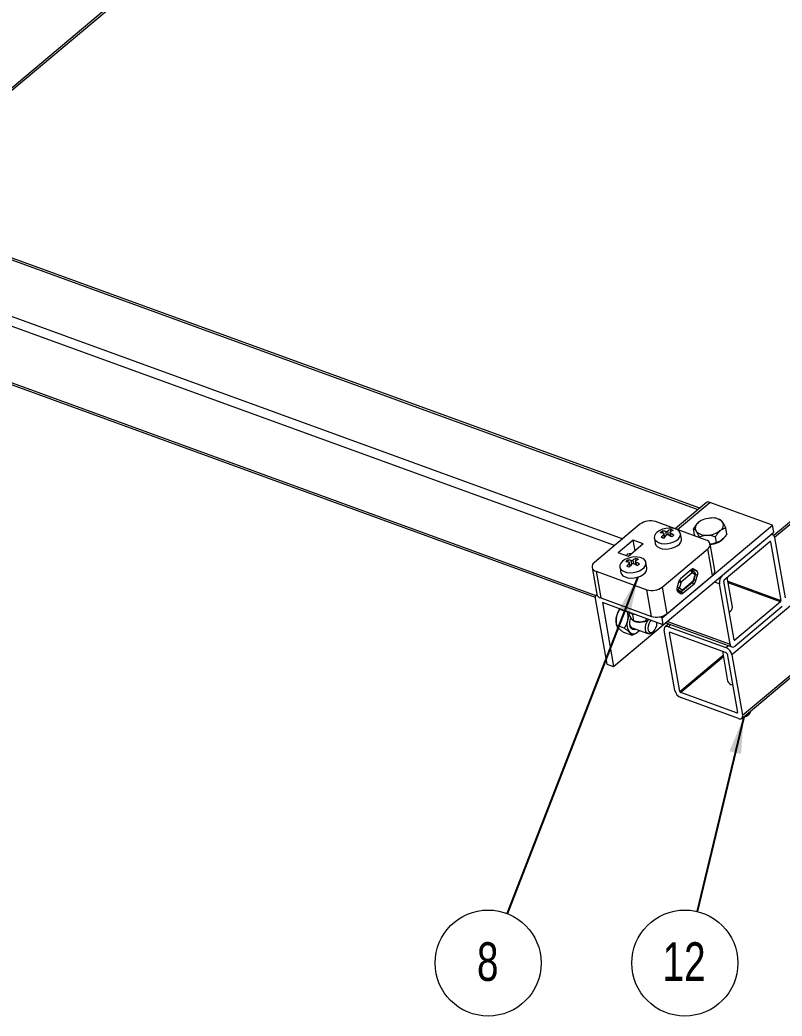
# Model space of a CAD drawing. Header units: millimetres. Extents: x 15 to 589, y 5 to 415.
# Drawn here: x 175.9 to 245, y 71.1 to 161.4 of the extents above; entities that cross this region are included whole.
import ezdxf

# ---------------------------------------------------------------- set-up
doc = ezdxf.new("R2010")
doc.units = ezdxf.units.MM
doc.styles.add('SLDTEXTSTYLE0', font='TXT', dxfattribs={"width": 0.75})
doc.dimstyles.new('SLDDIMSTYLE0', dxfattribs={"dimtxt": 0.18, "dimasz": 3.302, "dimexe": 0, "dimexo": 0.0625, "dimgap": 0, "dimtad": 0, "dimtih": 1, "dimtoh": 1, "dimdec": 0, "dimrnd": 1e-09, "dimzin": 0, "dimdsep": 46, "dimtxsty": 'Standard', "dimsah": 1, "dimcen": 0.09, "dimadec": 0, "dimazin": 0, "dimtfac": 3.302, "dimtdec": 0, "dimtofl": 0, "dimtmove": 0, "dimatfit": 3, "dimfxl": 1, "dimfrac": 2, "dimtolj": 1, "dimtzin": 0, "dimarcsym": 0})

# ---------------------------------------------------------------- blocks, each defined once
blk = doc.blocks.new('SW_NOTE_11')
at = {"color": 0, "linetype": 'Continuous', "lineweight": 0}
blk.add_circle((-1.119, -4.674), 4.806, dxfattribs=at)
at = {"color": 0, "linetype": 'Continuous', "lineweight": 0, "insert": (-1.189, -2.791), "char_height": 3.5, "attachment_point": 2, "style": 'SLDTEXTSTYLE0'}
blk.add_mtext('12', dxfattribs=at)
blk = doc.blocks.new('SW_NOTE_12')
at = {"color": 0, "linetype": 'Continuous', "lineweight": 0}
blk.add_circle((-1.738, -4.48), 4.806, dxfattribs=at)
at = {"color": 0, "linetype": 'Continuous', "lineweight": 0, "insert": (-1.774, -2.597), "char_height": 3.5, "attachment_point": 2, "style": 'SLDTEXTSTYLE0'}
blk.add_mtext('8', dxfattribs=at)

msp = doc.modelspace()

# ---------------------------------------------------------------- linework, layer by layer
at = {"color": 7, "linetype": 'Continuous', "lineweight": 15}
for p, q in [((390.56, 229.818), (240.456, 103.854)), ((379.823, 228.422), (244.257, 114.658)), ((241.346, 98.095), (391.449, 224.058)), ((241.42, 98.387), (391.524, 224.351)), ((173.655, 153.769), (243.345, 212.251)), ((237.539, 117.143), (166.576, 142.971)), ((161.467, 133.32), (228.061, 109.082)), ((238.149, 117.655), (235.319, 115.281)), ((244.128, 115.612), (238.45, 117.678)), ((232.123, 115.692), (227.995, 112.228)), ((238.119, 114.262), (233.515, 115.937)), ((234.121, 107.214), (244.128, 115.612)), ((239.374, 116.108), (239.219, 116.164)), ((244.241, 114.968), (244.128, 115.612)), ((234.184, 114.895), (234.151, 115.082)), ((234.234, 106.571), (244.241, 114.968)), ((234.359, 114.533), (234.305, 114.839)), ((234.821, 114.927), (234.876, 114.618)), ((234.922, 115.024), (234.89, 115.21)), ((235.873, 114.363), (235.788, 114.846)), ((237.061, 114.76), (236.968, 115.289)), ((237.13, 114.622), (237.061, 114.76)), ((239.995, 114.822), (239.902, 115.351)), ((244.156, 114.735), (244.021, 114.784)), ((231.502, 114.247), (230.151, 113.114)), ((232.422, 113.912), (231.071, 112.779)), ((232.422, 113.912), (231.502, 114.247)), ((231.672, 113.282), (231.502, 114.247)), ((233.425, 114.429), (233.51, 113.947)), ((237.504, 114.486), (237.496, 114.532)), ((238.904, 111.498), (238.479, 113.911)), ((238.48, 113.902), (238.71, 113.907)), ((239.056, 114.034), (238.71, 113.907)), ((239.056, 114.034), (238.963, 114.563)), ((239.312, 114.112), (239.547, 114.309)), ((239.547, 114.309), (239.781, 114.506)), ((239.613, 111.084), (243.866, 114.653)), ((239.76, 110.655), (243.888, 114.119)), ((243.965, 114.091), (244.9, 108.784)), ((244.326, 114.486), (245.29, 109.018)), ((231.071, 112.779), (230.151, 113.114)), ((234.133, 109.994), (238.261, 113.458)), ((238.686, 111.045), (238.261, 113.458)), ((231.041, 112.266), (231.009, 112.449)), ((231.235, 111.893), (231.179, 112.208)), ((231.693, 112.309), (231.746, 112.009)), ((231.778, 112.398), (231.745, 112.589)), ((232.746, 111.739), (232.661, 112.221)), ((227.777, 111.775), (228.203, 109.363)), ((228.137, 111.424), (232.741, 109.748)), ((228.137, 111.424), (228.562, 109.011)), ((230.298, 111.805), (230.383, 111.322)), ((236.792, 111.578), (235.801, 110.747)), ((236.844, 111.281), (235.853, 110.45)), ((236.774, 111.529), (236.745, 111.539)), ((236.817, 111.507), (236.772, 111.526)), ((237.064, 111.346), (236.817, 111.507)), ((237.108, 111.122), (236.861, 111.284)), ((236.979, 110.611), (237.113, 111.093)), ((237.26, 111.457), (237.013, 111.619)), ((237.019, 110.614), (237.153, 111.095)), ((234.558, 107.581), (238.686, 111.045)), ((235.624, 110.454), (235.49, 109.972)), ((235.84, 110.428), (235.706, 109.946)), ((235.95, 109.661), (236.941, 110.492)), ((235.975, 109.758), (236.966, 110.589)), ((236.028, 109.461), (237.018, 110.292)), ((237.195, 110.586), (237.329, 111.067)), ((240.286, 104.819), (239.323, 110.287)), ((240.647, 105.215), (239.712, 110.522)), ((240.507, 108.175), (240.03, 110.881)), ((228.214, 109.318), (228.142, 109.258)), ((233.166, 107.336), (232.741, 109.748)), ((234.133, 109.994), (234.558, 107.581)), ((235.723, 109.63), (235.476, 109.792)), ((235.477, 109.717), (235.739, 109.622)), ((235.559, 109.582), (235.807, 109.42)), ((235.711, 109.917), (235.959, 109.755)), ((228.067, 108.966), (229.116, 103.016)), ((228.562, 109.011), (233.166, 107.336)), ((234.234, 106.571), (228.71, 108.582)), ((228.71, 108.582), (229.73, 102.792)), ((244.852, 108.651), (240.724, 105.187)), ((230.29, 107.968), (230.305, 108.001)), ((230.979, 107.718), (230.29, 107.968)), ((231.027, 107.738), (230.979, 107.718)), ((231.105, 107.71), (231.139, 107.513)), ((231.396, 107.595), (231.45, 107.487)), ((231.45, 107.487), (231.607, 107.547)), ((231.45, 107.487), (231.548, 106.931)), ((245, 108.221), (240.747, 104.652)), ((229.73, 102.792), (234.233, 106.571)), ((229.976, 106.691), (230.005, 106.529)), ((231.547, 106.932), (231.665, 106.889)), ((232.643, 107.15), (232.677, 106.957)), ((234.121, 107.214), (233.901, 107.294)), ((234.234, 106.571), (234.121, 107.214)), ((234.723, 106.657), (234.393, 106.381)), ((234.454, 106.755), (240.456, 104.57)), ((230.694, 106.278), (230.005, 106.529)), ((231.347, 105.627), (230.658, 105.878)), ((231.413, 106.295), (232.848, 105.772)), ((231.971, 105.965), (232.069, 106.056)), ((233.235, 105.881), (233.335, 105.965)), ((235.282, 100.621), (234.318, 106.089)), ((234.693, 106.404), (239.911, 104.505)), ((235.728, 100.534), (234.793, 105.841)), ((234.855, 105.893), (239.919, 104.05)), ((239.588, 104.171), (240.065, 101.464)), ((240.01, 103.942), (240.946, 98.635)), ((229.116, 103.016), (229.73, 102.792)), ((240.456, 103.854), (241.42, 98.387)), ((240.883, 98.582), (235.819, 100.425)), ((241.045, 98.072), (235.827, 99.971)), ((241.882, 98.369), (241.983, 98.453))]:
    msp.add_line(p, q, dxfattribs=at)
at = {"color": 8, "linetype": 'Continuous', "lineweight": 15}
for p, q in [((380.013, 228.353), (244.326, 114.487)), ((171.604, 152.277), (243.358, 212.491)), ((237.383, 117.013), (166.421, 142.841)), ((161, 139.697), (230.559, 114.38)), ((229.809, 113.75), (160.856, 138.847)), ((161.373, 133.541), (228.128, 109.245)), ((235.51, 115.211), (238.45, 117.678)), ((234.329, 114.498), (234.279, 114.78)), ((234.511, 114.698), (234.452, 115.033)), ((234.62, 115.062), (234.679, 114.725)), ((234.865, 114.881), (234.915, 114.595)), ((243.965, 114.091), (243.888, 114.119)), ((231.207, 111.859), (231.155, 112.151)), ((231.378, 112.059), (231.317, 112.406)), ((231.484, 112.438), (231.542, 112.107)), ((231.739, 112.262), (231.788, 111.986)), ((236.838, 111.611), (237.26, 111.457)), ((237.013, 111.619), (236.955, 111.64)), ((237.329, 111.067), (237.158, 111.13)), ((237.018, 110.292), (236.798, 110.372)), ((237.028, 110.646), (237.195, 110.586)), ((239.323, 110.287), (238.862, 110.455)), ((240.091, 110.534), (244.9, 108.784)), ((244.852, 108.651), (240.119, 110.373)), ((235.476, 109.792), (235.467, 109.798)), ((235.467, 109.794), (235.476, 109.792)), ((235.723, 109.63), (235.476, 109.72)), ((235.499, 109.653), (236.028, 109.461)), ((234.609, 106.886), (240.286, 104.819)), ((234.913, 106.588), (234.693, 106.404)), ((234.855, 105.893), (234.793, 105.841)), ((240.647, 105.215), (240.724, 105.187)), ((239.911, 104.505), (240.131, 104.689)), ((235.728, 100.534), (239.649, 103.824)), ((239.677, 103.663), (235.819, 100.425)), ((240.883, 98.582), (240.946, 98.635))]:
    msp.add_line(p, q, dxfattribs=at)
at = {"color": 7, "linetype": 'Continuous', "lineweight": 15, "flags": 128}
for points in [[(233.69, 114.976), (233.531, 114.809), (233.439, 114.632), (233.421, 114.455), (233.477, 114.289), (233.604, 114.145), (233.794, 114.032), (234.036, 113.957), (234.313, 113.925), (234.608, 113.938), (234.903, 113.994), (235.18, 114.091), (235.421, 114.222), (235.61, 114.38), (235.737, 114.553), (235.792, 114.732), (235.773, 114.905), (235.681, 115.061), (235.521, 115.191), (235.303, 115.285), (235.042, 115.339), (234.754, 115.349), (234.456, 115.314), (234.168, 115.237), (233.907, 115.122), (233.69, 114.976)], [(233.51, 113.947), (233.562, 113.806), (233.689, 113.663), (233.879, 113.55), (234.121, 113.475), (234.398, 113.443), (234.693, 113.455), (234.988, 113.512), (235.265, 113.609), (235.506, 113.74), (235.695, 113.897), (235.822, 114.071), (235.877, 114.25), (235.873, 114.363)], [(230.857, 112.856), (230.89, 112.895), (231.02, 113.004), (231.153, 113.05), (231.271, 113.026), (231.321, 112.988)], [(230.542, 112.334), (230.39, 112.165), (230.306, 111.987), (230.297, 111.811), (230.361, 111.647), (230.496, 111.506), (230.692, 111.397), (230.938, 111.327), (231.218, 111.3), (231.515, 111.318), (231.809, 111.379), (232.082, 111.48), (232.318, 111.615), (232.501, 111.775), (232.62, 111.949), (232.667, 112.128), (232.639, 112.3), (232.539, 112.453), (232.372, 112.579), (232.149, 112.669), (231.884, 112.718), (231.593, 112.723), (231.295, 112.683), (231.009, 112.601), (230.753, 112.482), (230.542, 112.334)], [(230.383, 111.322), (230.446, 111.165), (230.581, 111.024), (230.777, 110.915), (231.023, 110.845), (231.303, 110.817), (231.6, 110.835), (231.894, 110.897), (232.167, 110.998), (232.403, 111.132), (232.586, 111.292), (232.705, 111.467), (232.752, 111.646), (232.746, 111.739)], [(235.74, 109.622), (235.737, 109.623), (235.723, 109.63)], [(231.77, 106.165), (231.749, 106.155), (231.583, 106.117), (231.433, 106.151), (231.312, 106.255), (231.23, 106.42), (231.192, 106.633), (231.203, 106.877), (231.261, 107.131), (231.29, 107.214)], [(233.235, 105.881), (233.159, 105.825), (233.007, 105.762), (232.865, 105.767), (232.745, 105.839), (232.659, 105.972), (232.614, 106.153), (232.615, 106.368), (232.66, 106.597), (232.746, 106.819), (232.855, 107.001)], [(233.13, 106.973), (233.022, 106.848), (232.918, 106.658), (232.853, 106.446), (232.835, 106.238), (232.866, 106.059), (232.943, 105.931), (233.057, 105.869), (233.193, 105.881), (233.335, 105.965), (233.467, 106.111), (233.571, 106.301), (233.637, 106.513), (233.654, 106.721), (233.65, 106.783)]]:
    msp.add_lwpolyline(points, dxfattribs=at)
at = {"color": 8, "linetype": 'Continuous', "lineweight": 15, "flags": 128}
for points in [[(237.153, 111.095), (237.152, 111.095), (237.146, 111.092), (237.133, 111.092), (237.113, 111.093)], [(237.019, 110.614), (237.018, 110.613), (237.012, 110.61), (236.999, 110.61), (236.979, 110.611)]]:
    msp.add_lwpolyline(points, dxfattribs=at)
at = {"color": 7, "linetype": 'Continuous', "lineweight": 15}
for centre, radius, start, end in [((238.318, 117.422), 0.288, 62.74417, 125.94365), ((233.056, 114.471), 1.537, 72.60548, 127.39452), ((237.701, 115.353), 0.572, 120.75183, 209.4672), ((238.62, 114.259), 1.995, 90.22711, 127.36203), ((238.747, 115.075), 1.187, 43.43643, 96.56357), ((239.112, 115.61), 0.572, 300.75183, 29.4672), ((235.45, 113.325), 2.185, 126.48499, 132.92961), ((233.852, 113.3), 1.629, 75.36518, 86.11965), ((236.374, 112.694), 2.956, 135.12711, 142.38119), ((234.041, 113.457), 1.629, 75.36518, 86.11965), ((235.544, 113.694), 1.651, 113.34648, 124.04605), ((233.393, 112.06), 2.957, 57.06346, 64.2871), ((232.545, 116.763), 3.058, 316.88579, 318.96063), ((235.773, 113.61), 1.651, 113.34648, 124.04605), ((233.582, 112.217), 2.957, 57.06346, 64.2871), ((234.252, 113.133), 2.172, 66.48056, 72.92523), ((238.065, 115.888), 1.187, 223.43643, 276.56357), ((238.193, 116.704), 1.995, 270.22711, 307.36203), ((244.064, 114.482), 0.262, 0.78342, 139.21658), ((233.395, 112.422), 2.172, 66.48056, 72.92523), ((236.603, 112.61), 2.956, 135.12711, 142.38119), ((235.852, 117.333), 3.065, 240.33734, 242.42665), ((236.489, 112.941), 2.185, 126.48499, 132.92961), ((238.037, 113.833), 0.437, 300.79671, 79.21404), ((238.438, 115.564), 1.701, 271.65354, 320.12603), ((238.322, 116.036), 2.164, 280.34484, 297.2443), ((243.921, 114.09), 0.0437, 0.78342, 139.21658), ((228.218, 111.853), 0.437, 120.79671, 259.21404), ((232.332, 110.749), 2.155, 127.91046, 134.35362), ((230.749, 110.609), 1.683, 76.76244, 87.3843), ((233.304, 110.115), 2.959, 136.54064, 143.71884), ((230.932, 110.768), 1.683, 76.76244, 87.3843), ((233.538, 110.035), 2.959, 136.54064, 143.71884), ((232.642, 114.725), 3.05, 242.00987, 244.07004), ((232.411, 111.137), 1.598, 114.63759, 125.46982), ((230.34, 109.41), 2.955, 58.38487, 65.67993), ((229.333, 114.104), 3.089, 318.54507, 320.65196), ((232.645, 111.057), 1.598, 114.63759, 125.46982), ((230.522, 109.569), 2.955, 58.38487, 65.67993), ((231.149, 110.467), 2.204, 67.88251, 74.32559), ((233.395, 110.386), 2.155, 127.91046, 134.35362), ((230.323, 109.745), 2.204, 67.88251, 74.32559), ((236.929, 111.453), 0.186, 63.09517, 137.56657), ((236.854, 111.272), 0.0139, 63.09517, 137.56657), ((237.089, 111.104), 0.027, 336.56019, 43.43444), ((236.999, 111.21), 0.359, 336.56019, 43.43444), ((238.402, 111.461), 0.503, 304.38242, 4.30712), ((236.204, 110.305), 0.599, 132.34404, 165.58942), ((235.884, 110.416), 0.0449, 132.34404, 165.58942), ((236.936, 110.623), 0.0449, 312.34404, 345.58942), ((236.615, 110.735), 0.599, 312.34404, 345.58942), ((240.237, 110.406), 0.922, 132.60967, 187.39033), ((239.864, 110.541), 0.154, 132.60967, 187.39033), ((228.316, 109.053), 0.264, 111.24353, 199.36981), ((228.668, 109.479), 0.48, 194.05635, 257.25583), ((233.2, 111.215), 1.537, 252.60548, 307.39452), ((235.82, 109.829), 0.359, 156.56019, 223.43444), ((235.523, 109.987), 0.201, 256.37355, 339.54377), ((235.731, 109.935), 0.027, 156.56019, 223.43444), ((235.77, 109.825), 0.201, 256.37355, 339.54377), ((235.891, 109.586), 0.186, 243.09517, 317.56657), ((235.965, 109.768), 0.0139, 243.09517, 317.56657), ((244.748, 108.764), 0.154, 312.60967, 7.39033), ((232.154, 106.876), 2.203, 148.88582, 168.77678), ((231.807, 108.686), 1.171, 241.22612, 259.67069), ((233.625, 108.802), 1.537, 252.60548, 307.39452), ((240.029, 108.169), 0.478, 291.66262, 0.74299), ((231.62, 106.953), 1.665, 167.80018, 189.07244), ((232.128, 106.603), 1.187, 163.4335, 216.56112), ((233.175, 106.505), 2.228, 154.74085, 168.69384), ((231.579, 106.646), 0.388, 190.14102, 244.69046), ((232.08, 108.081), 1.262, 250.77009, 272.45002), ((232.107, 108.444), 1.625, 270.96136, 300.52443), ((231.538, 106.338), 0.572, 230.539, 319.25792), ((234.566, 106.175), 0.262, 60.78596, 199.20329), ((234.834, 105.855), 0.0437, 60.78596, 199.20329), ((240.548, 104.823), 0.262, 180.78342, 319.21658), ((240.691, 105.215), 0.0437, 180.78342, 319.21658), ((239.557, 103.653), 0.922, 12.60548, 67.39452), ((239.86, 103.908), 0.154, 12.60548, 67.39452), ((240.529, 101.639), 0.496, 200.61192, 267.05639), ((236.182, 100.822), 0.922, 192.60548, 247.39452), ((235.878, 100.567), 0.154, 192.60548, 247.39452), ((240.905, 98.62), 0.0437, 240.78596, 19.20329), ((241.274, 99.362), 1.152, 281.90874, 307.95476), ((241.754, 98.789), 0.406, 304.18869, 358.5044), ((241.173, 98.301), 0.262, 240.78596, 19.20329), ((241.301, 99.124), 0.953, 279.03051, 307.59053)]:
    msp.add_arc(centre, radius, start, end, dxfattribs=at)
at = {"color": 8, "linetype": 'Continuous', "lineweight": 15}
for centre, radius, start, end in [((236.54, 111.212), 0.312, 12.86267, 62.47699), ((236.746, 111.452), 0.082, 70.8759, 95.92557), ((236.711, 111.37), 0.173, 330.04476, 52.63551), ((236.958, 111.209), 0.173, 330.06946, 52.28417), ((236.064, 111.839), 1.429, 252.38611, 260.99887), ((235.547, 110.379), 0.314, 13.00968, 58.30304), ((236.869, 110.562), 0.101, 315.69288, 15.61758), ((235.93, 111.358), 1.429, 252.3708, 260.99825), ((235.878, 109.731), 0.101, 315.70496, 15.61653)]:
    msp.add_arc(centre, radius, start, end, dxfattribs=at)
at = {"color": 7, "linetype": 'Continuous', "lineweight": 15}
for points, knots in [([(237.409, 115.845), (237.308, 115.744), (237.149, 115.584), (237.017, 115.369), (236.968, 115.289)], [0, 0, 0, 0, 0.628916, 1, 1, 1, 1]), ([(239.609, 115.891), (239.564, 115.948), (239.476, 116.062), (239.407, 116.093), (239.374, 116.108)], [0, 0, 0, 0, 0.503997, 1, 1, 1, 1]), ([(239.902, 115.351), (239.859, 115.44), (239.772, 115.623), (239.673, 115.797), (239.62, 115.875), (239.609, 115.891)], [0, 0, 0, 0, 0.432383, 0.879551, 1, 1, 1, 1]), ([(234.279, 114.78), (234.287, 114.788), (234.301, 114.805), (234.308, 114.831), (234.302, 114.853), (234.286, 114.869), (234.27, 114.874), (234.263, 114.876)], [0, 0, 0, 0, 0.213647, 0.427361, 0.639605, 0.851209, 1, 1, 1, 1]), ([(234.452, 115.033), (234.463, 115.031), (234.485, 115.027), (234.525, 115.029), (234.565, 115.037), (234.597, 115.049), (234.613, 115.058), (234.62, 115.062)], [0, 0, 0, 0, 0.213647, 0.427361, 0.639605, 0.851209, 1, 1, 1, 1]), ([(234.676, 114.724), (234.664, 114.728), (234.642, 114.737), (234.601, 114.737), (234.562, 114.729), (234.53, 114.714), (234.515, 114.7), (234.508, 114.695)], [0, 0, 0, 0, 0.213647, 0.427361, 0.639605, 0.851209, 1, 1, 1, 1]), ([(234.849, 114.978), (234.841, 114.971), (234.826, 114.959), (234.818, 114.936), (234.824, 114.913), (234.841, 114.894), (234.858, 114.885), (234.865, 114.881)], [0, 0, 0, 0, 0.213647, 0.427361, 0.639605, 0.851209, 1, 1, 1, 1]), ([(236.968, 115.289), (236.997, 115.275), (237.057, 115.246), (237.141, 115.159), (237.193, 115.088), (237.204, 115.072)], [0, 0, 0, 0, 0.432383, 0.879551, 1, 1, 1, 1]), ([(237.204, 115.072), (237.252, 114.996), (237.347, 114.846), (237.447, 114.636), (237.496, 114.532)], [0, 0, 0, 0, 0.503997, 1, 1, 1, 1]), ([(237.496, 114.532), (237.59, 114.572), (237.781, 114.653), (238.026, 114.702), (238.17, 114.708), (238.201, 114.709)], [0, 0, 0, 0, 0.432383, 0.879551, 1, 1, 1, 1]), ([(238.201, 114.709), (238.332, 114.703), (238.591, 114.689), (238.84, 114.605), (238.963, 114.563)], [0, 0, 0, 0, 0.503997, 1, 1, 1, 1]), ([(238.963, 114.563), (239.012, 114.643), (239.144, 114.857), (239.303, 115.018), (239.404, 115.119)], [0, 0, 0, 0, 0.371084, 1, 1, 1, 1]), ([(239.404, 115.119), (239.412, 115.125), (239.535, 115.227), (239.708, 115.311), (239.863, 115.343), (239.902, 115.351)], [0, 0, 0, 0, 0.0472424, 0.7594119, 1, 1, 1, 1]), ([(239.995, 114.822), (239.964, 114.77), (239.896, 114.659), (239.821, 114.559), (239.781, 114.506)], [0, 0, 0, 0, 0.464966, 1, 1, 1, 1]), ([(239.312, 114.112), (239.288, 114.102), (239.201, 114.065), (239.117, 114.047), (239.056, 114.034)], [0, 0, 0, 0, 0.282256, 1, 1, 1, 1]), ([(231.155, 112.151), (231.162, 112.16), (231.176, 112.177), (231.182, 112.203), (231.175, 112.225), (231.158, 112.24), (231.141, 112.245), (231.135, 112.247)], [0, 0, 0, 0, 0.213647, 0.427361, 0.639605, 0.851209, 1, 1, 1, 1]), ([(231.317, 112.406), (231.328, 112.404), (231.35, 112.401), (231.39, 112.404), (231.43, 112.412), (231.462, 112.424), (231.477, 112.434), (231.484, 112.438)], [0, 0, 0, 0, 0.213647, 0.427361, 0.639605, 0.851209, 1, 1, 1, 1]), ([(231.557, 112.103), (231.545, 112.107), (231.522, 112.115), (231.481, 112.115), (231.442, 112.106), (231.41, 112.09), (231.396, 112.076), (231.39, 112.071)], [0, 0, 0, 0, 0.213647, 0.427361, 0.639605, 0.851209, 1, 1, 1, 1]), ([(231.718, 112.358), (231.711, 112.351), (231.696, 112.339), (231.69, 112.315), (231.697, 112.293), (231.715, 112.274), (231.732, 112.265), (231.739, 112.262)], [0, 0, 0, 0, 0.213647, 0.427361, 0.639605, 0.851209, 1, 1, 1, 1]), ([(237.153, 111.095), (237.157, 111.115), (237.166, 111.16), (237.155, 111.23), (237.122, 111.299), (237.083, 111.33), (237.064, 111.346)], [0, 0, 0, 0, 0.211179, 0.480775, 0.738014, 1, 1, 1, 1]), ([(236.941, 110.492), (236.957, 110.508), (236.992, 110.542), (237.009, 110.589), (237.019, 110.614)], [0, 0, 0, 0, 0.463775, 1, 1, 1, 1]), ([(235.741, 109.625), (235.751, 109.621), (235.783, 109.606), (235.843, 109.609), (235.905, 109.627), (235.936, 109.65), (235.95, 109.661)], [0, 0, 0, 0, 0.14316, 0.475245, 0.768314, 1, 1, 1, 1]), ([(229.993, 107.305), (230.027, 107.428), (230.094, 107.673), (230.225, 107.87), (230.29, 107.968)], [0, 0, 0, 0, 0.503997, 1, 1, 1, 1]), ([(230.979, 107.718), (230.995, 107.606), (231.029, 107.379), (231.021, 107.115), (230.996, 106.972), (230.99, 106.942)], [0, 0, 0, 0, 0.432383, 0.879551, 1, 1, 1, 1]), ([(231.366, 107.098), (231.328, 107.156), (231.255, 107.272), (231.178, 107.433), (231.139, 107.513)], [0, 0, 0, 0, 0.503995, 1, 1, 1, 1]), ([(230.005, 106.529), (229.988, 106.641), (229.955, 106.868), (229.962, 107.132), (229.988, 107.275), (229.993, 107.305)], [0, 0, 0, 0, 0.432383, 0.879551, 1, 1, 1, 1]), ([(230.99, 106.942), (230.956, 106.818), (230.889, 106.574), (230.758, 106.376), (230.694, 106.278)], [0, 0, 0, 0, 0.503997, 1, 1, 1, 1]), ([(231.548, 106.931), (231.525, 106.942), (231.479, 106.964), (231.414, 107.031), (231.374, 107.086), (231.366, 107.098)], [0, 0, 0, 0, 0.432382, 0.879547, 1, 1, 1, 1]), ([(232.134, 106.82), (232.034, 106.825), (231.834, 106.834), (231.643, 106.899), (231.548, 106.931)], [0, 0, 0, 0, 0.5039949, 1, 1, 1, 1]), ([(232.677, 106.957), (232.605, 106.926), (232.458, 106.863), (232.269, 106.825), (232.158, 106.821), (232.134, 106.82)], [0, 0, 0, 0, 0.432382, 0.879547, 1, 1, 1, 1]), ([(232.915, 107.051), (232.882, 107.03), (232.802, 106.978), (232.724, 106.965), (232.677, 106.957)], [0, 0, 0, 0, 0.4042542, 1, 1, 1, 1]), ([(230.177, 106.26), (230.129, 106.314), (230.032, 106.421), (230.014, 106.493), (230.005, 106.529)], [0, 0, 0, 0, 0.503997, 1, 1, 1, 1]), ([(230.658, 105.878), (230.578, 105.935), (230.413, 106.053), (230.259, 106.18), (230.191, 106.246), (230.177, 106.26)], [0, 0, 0, 0, 0.432383, 0.879551, 1, 1, 1, 1]), ([(230.694, 106.278), (230.774, 106.221), (230.939, 106.103), (231.093, 105.976), (231.16, 105.91), (231.175, 105.897)], [0, 0, 0, 0, 0.432383, 0.879551, 1, 1, 1, 1]), ([(231.175, 105.897), (231.223, 105.842), (231.32, 105.735), (231.338, 105.663), (231.347, 105.627)], [0, 0, 0, 0, 0.503997, 1, 1, 1, 1]), ([(231.347, 105.627), (231.435, 105.661), (231.669, 105.754), (231.855, 105.884), (231.971, 105.965)], [0, 0, 0, 0, 0.372647, 1, 1, 1, 1])]:
    msp.add_open_spline(points, degree=3, knots=knots, dxfattribs=at)

# ---------------------------------------------------------------- block references
at = {"color": 7, "linetype": 'Continuous', "lineweight": 0}
for name, p in [('SW_NOTE_12', (220.097, 80.387)), ('SW_NOTE_11', (237.306, 80.581))]:
    msp.add_blockref(name, p, dxfattribs=at)

# ---------------------------------------------------------------- leaders
for points in [[(231.94, 110.91), (220.097, 80.387)], [(241.523, 98.198), (237.306, 80.581)]]:
    msp.add_leader(points, dimstyle='SLDDIMSTYLE0', dxfattribs=at)

doc.saveas('drawing.dxf')
